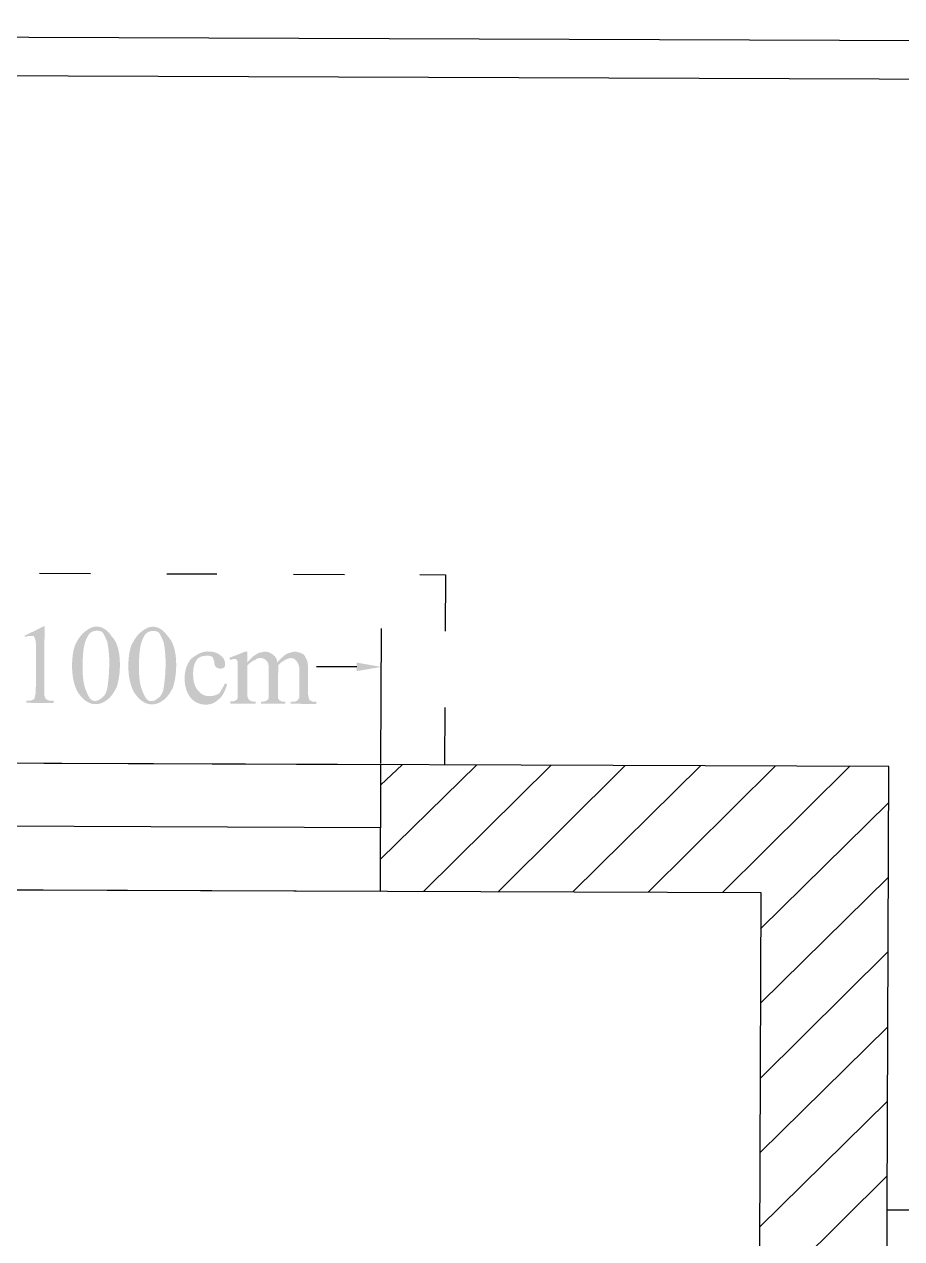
# Model space of a CAD drawing. Header units: millimetres. Extents: x -125 to 146, y -26 to 163.
# Drawn here: x 19.56 to 54.56, y 114.16 to 162.62 of the extents above; entities that cross this region are included whole.
import ezdxf
from ezdxf.xclip import XClip

# ---------------------------------------------------------------- set-up
doc = ezdxf.new("R2010")
doc.units = ezdxf.units.MM
doc.header["$MEASUREMENT"] = 0
doc.header["$XCLIPFRAME"] = 0
doc.layers.get('0').update_dxf_attribs({"color": 255, "linetype": 'CONTINUOUS'})

# ---------------------------------------------------------------- blocks, each defined once
blk = doc.blocks.new('MF3276_2')
at = {"color": 7, "linetype": 'Continuous', "lineweight": 25, "true_color": 0x000007}
blk.add_lwpolyline([(11.099, 269.319), (11.099, -7.784), (199.197, -7.784), (199.197, 269.319)], close=True, dxfattribs=at)

msp = doc.modelspace()

# ---------------------------------------------------------------- hatches: boundary and pattern name
at = {"true_color": 0x000007}
for points in [[(19.564, 138.218), (20.328, 138.599), (20.37, 138.599), (20.361, 136.054), (20.361, 136.033), (20.361, 136.013), (20.361, 135.994), (20.361, 135.976), (20.361, 135.958), (20.361, 135.942), (20.361, 135.926), (20.362, 135.911), (20.362, 135.897), (20.363, 135.883), (20.364, 135.87), (20.365, 135.858), (20.367, 135.846), (20.368, 135.835), (20.37, 135.825), (20.372, 135.815), (20.375, 135.806), (20.378, 135.798), (20.381, 135.79), (20.384, 135.782), (20.388, 135.775), (20.392, 135.769), (20.397, 135.763), (20.402, 135.757), (20.402, 135.752), (20.403, 135.747), (20.404, 135.741), (20.405, 135.736), (20.407, 135.731), (20.409, 135.726), (20.412, 135.721), (20.414, 135.716), (20.417, 135.712), (20.421, 135.707), (20.424, 135.703), (20.428, 135.699), (20.432, 135.695), (20.437, 135.691), (20.441, 135.688), (20.446, 135.685), (20.45, 135.682), (20.455, 135.679), (20.46, 135.677), (20.465, 135.676), (20.471, 135.674), (20.476, 135.673), (20.481, 135.672), (20.486, 135.672), (20.492, 135.667), (20.498, 135.662), (20.504, 135.658), (20.511, 135.654), (20.518, 135.651), (20.526, 135.647), (20.534, 135.645), (20.543, 135.642), (20.552, 135.64), (20.561, 135.638), (20.571, 135.636), (20.581, 135.635), (20.592, 135.633), (20.603, 135.632), (20.615, 135.632), (20.627, 135.631), (20.64, 135.63), (20.653, 135.63), (20.666, 135.629), (20.68, 135.629), (20.694, 135.629), (20.709, 135.629), (20.724, 135.629), (20.74, 135.629), (20.74, 135.544), (19.639, 135.548), (19.639, 135.633), (19.655, 135.633), (19.67, 135.633), (19.685, 135.633), (19.699, 135.633), (19.713, 135.633), (19.727, 135.633), (19.74, 135.634), (19.752, 135.634), (19.764, 135.635), (19.776, 135.635), (19.787, 135.636), (19.798, 135.638), (19.809, 135.639), (19.819, 135.641), (19.828, 135.643), (19.837, 135.645), (19.846, 135.647), (19.854, 135.65), (19.862, 135.653), (19.869, 135.657), (19.876, 135.66), (19.882, 135.665), (19.888, 135.669), (19.894, 135.674), (19.899, 135.674), (19.904, 135.675), (19.909, 135.676), (19.915, 135.678), (19.92, 135.679), (19.925, 135.681), (19.93, 135.684), (19.934, 135.687), (19.939, 135.69), (19.944, 135.693), (19.948, 135.697), (19.952, 135.701), (19.956, 135.705), (19.959, 135.709), (19.963, 135.713), (19.966, 135.718), (19.969, 135.723), (19.971, 135.728), (19.973, 135.733), (19.975, 135.738), (19.977, 135.743), (19.978, 135.748), (19.978, 135.753), (19.979, 135.759), (19.979, 135.764), (19.979, 135.77), (19.98, 135.777), (19.982, 135.784), (19.983, 135.791), (19.985, 135.799), (19.987, 135.808), (19.99, 135.817), (19.992, 135.826), (19.995, 135.837), (19.997, 135.848), (20, 135.859), (20.003, 135.871), (20.005, 135.884), (20.008, 135.898), (20.011, 135.912), (20.013, 135.927), (20.015, 135.943), (20.017, 135.96), (20.019, 135.977), (20.02, 135.995), (20.021, 136.014), (20.022, 136.034), (20.022, 136.055), (20.028, 137.666), (20.028, 137.692), (20.028, 137.718), (20.028, 137.743), (20.028, 137.768), (20.028, 137.792), (20.028, 137.816), (20.028, 137.838), (20.027, 137.861), (20.027, 137.882), (20.026, 137.903), (20.025, 137.922), (20.024, 137.941), (20.022, 137.959), (20.021, 137.977), (20.019, 137.993), (20.017, 138.008), (20.014, 138.022), (20.012, 138.035), (20.008, 138.047), (20.005, 138.058), (20.001, 138.068), (19.997, 138.076), (19.992, 138.084), (19.987, 138.09), (19.987, 138.095), (19.986, 138.1), (19.985, 138.105), (19.984, 138.111), (19.983, 138.116), (19.981, 138.121), (19.979, 138.127), (19.976, 138.132), (19.974, 138.137), (19.971, 138.143), (19.969, 138.148), (19.966, 138.153), (19.964, 138.158), (19.961, 138.164), (19.959, 138.169), (19.956, 138.174), (19.954, 138.18), (19.952, 138.185), (19.95, 138.19), (19.948, 138.196), (19.947, 138.201), (19.946, 138.206), (19.946, 138.211), (19.945, 138.217), (19.94, 138.217), (19.935, 138.217), (19.93, 138.217), (19.924, 138.217), (19.919, 138.217), (19.914, 138.217), (19.909, 138.217), (19.905, 138.217), (19.9, 138.217), (19.896, 138.217), (19.891, 138.217), (19.887, 138.217), (19.883, 138.217), (19.88, 138.217), (19.876, 138.217), (19.873, 138.217), (19.87, 138.217), (19.868, 138.217), (19.866, 138.217), (19.864, 138.217), (19.863, 138.217), (19.862, 138.217), (19.861, 138.217), (19.861, 138.217), (19.85, 138.217), (19.84, 138.217), (19.829, 138.217), (19.818, 138.217), (19.808, 138.217), (19.797, 138.217), (19.787, 138.216), (19.776, 138.216), (19.765, 138.215), (19.755, 138.214), (19.744, 138.213), (19.734, 138.212), (19.723, 138.211), (19.713, 138.209), (19.702, 138.207), (19.691, 138.205), (19.681, 138.203), (19.67, 138.2), (19.66, 138.197), (19.649, 138.193), (19.638, 138.19), (19.628, 138.185), (19.617, 138.181), (19.607, 138.176)], [(27.653, 136.281), (27.643, 136.249), (27.632, 136.217), (27.621, 136.187), (27.61, 136.156), (27.599, 136.127), (27.588, 136.097), (27.577, 136.069), (27.565, 136.041), (27.553, 136.013), (27.54, 135.987), (27.528, 135.96), (27.515, 135.935), (27.501, 135.91), (27.487, 135.886), (27.473, 135.862), (27.457, 135.84), (27.442, 135.818), (27.425, 135.797), (27.409, 135.776), (27.391, 135.757), (27.373, 135.738), (27.353, 135.72), (27.333, 135.703), (27.313, 135.687), (27.291, 135.666), (27.27, 135.647), (27.249, 135.629), (27.227, 135.612), (27.206, 135.597), (27.185, 135.583), (27.163, 135.569), (27.142, 135.557), (27.121, 135.546), (27.099, 135.536), (27.078, 135.526), (27.057, 135.518), (27.035, 135.511), (27.014, 135.504), (26.993, 135.498), (26.971, 135.493), (26.95, 135.489), (26.929, 135.486), (26.907, 135.483), (26.886, 135.48), (26.865, 135.479), (26.844, 135.478), (26.822, 135.477), (26.801, 135.477), (26.77, 135.477), (26.739, 135.479), (26.71, 135.481), (26.681, 135.484), (26.653, 135.488), (26.625, 135.493), (26.599, 135.499), (26.572, 135.506), (26.547, 135.513), (26.522, 135.522), (26.497, 135.531), (26.473, 135.541), (26.45, 135.553), (26.427, 135.565), (26.404, 135.577), (26.381, 135.591), (26.359, 135.606), (26.337, 135.621), (26.316, 135.638), (26.294, 135.655), (26.273, 135.673), (26.252, 135.692), (26.231, 135.712), (26.209, 135.733), (26.189, 135.76), (26.169, 135.787), (26.15, 135.815), (26.132, 135.843), (26.115, 135.872), (26.099, 135.901), (26.084, 135.931), (26.069, 135.962), (26.056, 135.993), (26.043, 136.024), (26.031, 136.057), (26.02, 136.09), (26.01, 136.123), (26.001, 136.157), (25.993, 136.192), (25.986, 136.228), (25.979, 136.264), (25.973, 136.302), (25.969, 136.34), (25.965, 136.378), (25.962, 136.418), (25.96, 136.458), (25.959, 136.499), (25.958, 136.541), (25.959, 136.578), (25.961, 136.614), (25.963, 136.65), (25.966, 136.685), (25.97, 136.721), (25.975, 136.755), (25.981, 136.789), (25.988, 136.823), (25.995, 136.856), (26.004, 136.889), (26.013, 136.921), (26.023, 136.953), (26.035, 136.985), (26.047, 137.016), (26.06, 137.047), (26.073, 137.077), (26.088, 137.106), (26.104, 137.136), (26.12, 137.164), (26.137, 137.193), (26.155, 137.221), (26.175, 137.248), (26.194, 137.275), (26.215, 137.302), (26.242, 137.323), (26.268, 137.343), (26.295, 137.363), (26.322, 137.382), (26.348, 137.401), (26.375, 137.419), (26.402, 137.436), (26.429, 137.453), (26.456, 137.469), (26.484, 137.484), (26.511, 137.499), (26.539, 137.512), (26.567, 137.525), (26.595, 137.537), (26.623, 137.548), (26.652, 137.557), (26.681, 137.566), (26.71, 137.574), (26.74, 137.581), (26.77, 137.586), (26.8, 137.59), (26.831, 137.593), (26.862, 137.595), (26.894, 137.596), (26.92, 137.595), (26.946, 137.595), (26.972, 137.593), (26.997, 137.592), (27.022, 137.589), (27.046, 137.587), (27.07, 137.583), (27.093, 137.579), (27.116, 137.575), (27.138, 137.57), (27.16, 137.564), (27.182, 137.558), (27.203, 137.551), (27.223, 137.543), (27.243, 137.535), (27.263, 137.525), (27.282, 137.516), (27.301, 137.505), (27.319, 137.494), (27.337, 137.481), (27.354, 137.468), (27.371, 137.455), (27.388, 137.44), (27.404, 137.425), (27.419, 137.414), (27.434, 137.402), (27.447, 137.391), (27.46, 137.379), (27.472, 137.366), (27.484, 137.353), (27.494, 137.34), (27.504, 137.327), (27.513, 137.313), (27.521, 137.299), (27.529, 137.285), (27.535, 137.271), (27.542, 137.256), (27.547, 137.241), (27.552, 137.226), (27.557, 137.211), (27.56, 137.195), (27.564, 137.18), (27.566, 137.164), (27.568, 137.149), (27.57, 137.133), (27.571, 137.117), (27.572, 137.101), (27.572, 137.085), (27.572, 137.08), (27.572, 137.075), (27.572, 137.069), (27.572, 137.064), (27.571, 137.059), (27.571, 137.053), (27.571, 137.048), (27.57, 137.043), (27.569, 137.038), (27.569, 137.032), (27.568, 137.027), (27.566, 137.022), (27.565, 137.016), (27.563, 137.011), (27.561, 137.006), (27.559, 137.001), (27.556, 136.995), (27.554, 136.99), (27.55, 136.985), (27.547, 136.979), (27.543, 136.974), (27.539, 136.969), (27.534, 136.964), (27.529, 136.958), (27.524, 136.953), (27.518, 136.949), (27.513, 136.944), (27.508, 136.941), (27.502, 136.937), (27.497, 136.934), (27.491, 136.931), (27.485, 136.929), (27.479, 136.927), (27.473, 136.925), (27.467, 136.923), (27.46, 136.922), (27.453, 136.92), (27.446, 136.919), (27.439, 136.919), (27.432, 136.918), (27.424, 136.917), (27.416, 136.917), (27.407, 136.917), (27.399, 136.917), (27.389, 136.917), (27.38, 136.917), (27.37, 136.917), (27.36, 136.917), (27.349, 136.917), (27.339, 136.918), (27.33, 136.919), (27.321, 136.92), (27.312, 136.922), (27.303, 136.924), (27.295, 136.927), (27.287, 136.929), (27.28, 136.933), (27.273, 136.936), (27.266, 136.94), (27.259, 136.944), (27.253, 136.948), (27.246, 136.952), (27.24, 136.956), (27.234, 136.961), (27.228, 136.966), (27.223, 136.971), (27.217, 136.976), (27.212, 136.981), (27.206, 136.986), (27.201, 136.991), (27.196, 136.997), (27.19, 137.002), (27.185, 137.007), (27.181, 137.013), (27.177, 137.018), (27.173, 137.023), (27.169, 137.029), (27.166, 137.034), (27.163, 137.04), (27.161, 137.046), (27.159, 137.052), (27.157, 137.058), (27.155, 137.064), (27.154, 137.071), (27.153, 137.078), (27.152, 137.085), (27.151, 137.092), (27.15, 137.099), (27.15, 137.107), (27.149, 137.115), (27.149, 137.124), (27.149, 137.132), (27.149, 137.142), (27.149, 137.151), (27.149, 137.161), (27.149, 137.171), (27.144, 137.182), (27.139, 137.193), (27.135, 137.203), (27.131, 137.214), (27.127, 137.224), (27.124, 137.234), (27.121, 137.245), (27.118, 137.255), (27.115, 137.265), (27.112, 137.274), (27.109, 137.284), (27.107, 137.293), (27.104, 137.302), (27.101, 137.311), (27.098, 137.32), (27.095, 137.328), (27.092, 137.337), (27.089, 137.344), (27.085, 137.352), (27.081, 137.359), (27.077, 137.366), (27.073, 137.372), (27.068, 137.378), (27.062, 137.383), (27.052, 137.389), (27.042, 137.393), (27.032, 137.398), (27.023, 137.401), (27.014, 137.405), (27.005, 137.408), (26.997, 137.411), (26.989, 137.414), (26.981, 137.416), (26.972, 137.418), (26.965, 137.419), (26.957, 137.421), (26.949, 137.422), (26.941, 137.423), (26.933, 137.424), (26.924, 137.425), (26.916, 137.425), (26.908, 137.426), (26.899, 137.426), (26.89, 137.426), (26.881, 137.426), (26.871, 137.426), (26.861, 137.427), (26.851, 137.427), (26.83, 137.426), (26.809, 137.426), (26.789, 137.425), (26.77, 137.423), (26.75, 137.421), (26.732, 137.419), (26.713, 137.416), (26.695, 137.413), (26.678, 137.409), (26.661, 137.405), (26.645, 137.401), (26.628, 137.396), (26.613, 137.39), (26.597, 137.384), (26.583, 137.378), (26.568, 137.371), (26.554, 137.364), (26.541, 137.356), (26.528, 137.348), (26.515, 137.34), (26.503, 137.331), (26.491, 137.321), (26.48, 137.311), (26.469, 137.301), (26.454, 137.28), (26.439, 137.259), (26.425, 137.237), (26.412, 137.216), (26.4, 137.195), (26.389, 137.173), (26.378, 137.151), (26.368, 137.129), (26.359, 137.106), (26.351, 137.084), (26.343, 137.06), (26.336, 137.037), (26.33, 137.013), (26.324, 136.988), (26.319, 136.963), (26.314, 136.938), (26.31, 136.912), (26.307, 136.885), (26.304, 136.857), (26.302, 136.829), (26.3, 136.8), (26.299, 136.771), (26.298, 136.74), (26.298, 136.709), (26.298, 136.677), (26.298, 136.646), (26.299, 136.616), (26.301, 136.585), (26.303, 136.556), (26.306, 136.526), (26.309, 136.497), (26.313, 136.469), (26.317, 136.441), (26.322, 136.413), (26.327, 136.386), (26.334, 136.359), (26.34, 136.333), (26.348, 136.307), (26.356, 136.281), (26.365, 136.256), (26.375, 136.232), (26.385, 136.207), (26.396, 136.184), (26.408, 136.16), (26.421, 136.137), (26.435, 136.115), (26.449, 136.092), (26.465, 136.071), (26.481, 136.05), (26.497, 136.03), (26.514, 136.011), (26.531, 135.993), (26.549, 135.976), (26.567, 135.959), (26.585, 135.944), (26.604, 135.929), (26.623, 135.915), (26.642, 135.902), (26.661, 135.89), (26.681, 135.879), (26.701, 135.869), (26.721, 135.86), (26.741, 135.851), (26.762, 135.844), (26.782, 135.837), (26.803, 135.831), (26.824, 135.826), (26.845, 135.822), (26.866, 135.819), (26.887, 135.817), (26.908, 135.815), (26.929, 135.815), (26.951, 135.815), (26.972, 135.816), (26.992, 135.817), (27.012, 135.818), (27.032, 135.82), (27.051, 135.822), (27.07, 135.825), (27.088, 135.828), (27.106, 135.832), (27.124, 135.836), (27.142, 135.841), (27.159, 135.846), (27.177, 135.851), (27.194, 135.857), (27.21, 135.864), (27.227, 135.87), (27.243, 135.878), (27.26, 135.885), (27.276, 135.893), (27.292, 135.902), (27.308, 135.911), (27.324, 135.92), (27.34, 135.93), (27.356, 135.94), (27.361, 135.951), (27.367, 135.962), (27.374, 135.974), (27.381, 135.986), (27.388, 135.999), (27.395, 136.012), (27.403, 136.025), (27.411, 136.039), (27.42, 136.053), (27.428, 136.068), (27.437, 136.083), (27.446, 136.099), (27.456, 136.115), (27.466, 136.132), (27.475, 136.149), (27.485, 136.166), (27.495, 136.184), (27.506, 136.203), (27.516, 136.222), (27.527, 136.241), (27.537, 136.261), (27.548, 136.281), (27.558, 136.302), (27.569, 136.323)], [(28.461, 137.169), (28.477, 137.185), (28.493, 137.2), (28.508, 137.215), (28.522, 137.229), (28.537, 137.243), (28.55, 137.256), (28.564, 137.269), (28.576, 137.282), (28.589, 137.294), (28.6, 137.305), (28.612, 137.317), (28.623, 137.327), (28.633, 137.338), (28.643, 137.348), (28.653, 137.357), (28.662, 137.366), (28.671, 137.375), (28.679, 137.383), (28.687, 137.39), (28.694, 137.398), (28.701, 137.405), (28.707, 137.411), (28.713, 137.417), (28.719, 137.422), (28.729, 137.428), (28.739, 137.433), (28.749, 137.438), (28.758, 137.443), (28.767, 137.449), (28.776, 137.454), (28.784, 137.459), (28.793, 137.464), (28.801, 137.47), (28.809, 137.475), (28.817, 137.48), (28.825, 137.485), (28.833, 137.491), (28.841, 137.496), (28.849, 137.501), (28.857, 137.506), (28.865, 137.512), (28.874, 137.517), (28.883, 137.522), (28.892, 137.528), (28.901, 137.533), (28.91, 137.538), (28.92, 137.543), (28.931, 137.549), (28.941, 137.549), (28.952, 137.549), (28.963, 137.55), (28.973, 137.552), (28.983, 137.553), (28.994, 137.555), (29.004, 137.557), (29.014, 137.559), (29.024, 137.562), (29.034, 137.564), (29.043, 137.567), (29.053, 137.569), (29.062, 137.572), (29.071, 137.574), (29.079, 137.577), (29.088, 137.579), (29.096, 137.582), (29.104, 137.584), (29.111, 137.585), (29.118, 137.587), (29.125, 137.588), (29.131, 137.589), (29.137, 137.59), (29.143, 137.59), (29.159, 137.59), (29.174, 137.589), (29.19, 137.588), (29.206, 137.586), (29.222, 137.584), (29.237, 137.582), (29.253, 137.579), (29.268, 137.575), (29.283, 137.572), (29.298, 137.567), (29.313, 137.563), (29.328, 137.558), (29.342, 137.552), (29.356, 137.546), (29.37, 137.54), (29.384, 137.533), (29.397, 137.525), (29.41, 137.518), (29.423, 137.509), (29.435, 137.501), (29.447, 137.492), (29.459, 137.482), (29.47, 137.472), (29.481, 137.462), (29.491, 137.456), (29.502, 137.449), (29.512, 137.442), (29.523, 137.434), (29.533, 137.425), (29.543, 137.415), (29.553, 137.405), (29.562, 137.394), (29.571, 137.383), (29.58, 137.371), (29.589, 137.358), (29.597, 137.345), (29.605, 137.332), (29.612, 137.318), (29.618, 137.303), (29.624, 137.289), (29.63, 137.274), (29.635, 137.259), (29.639, 137.244), (29.643, 137.228), (29.645, 137.212), (29.648, 137.197), (29.649, 137.181), (29.649, 137.165), (29.67, 137.186), (29.691, 137.206), (29.711, 137.226), (29.731, 137.246), (29.75, 137.264), (29.769, 137.283), (29.787, 137.301), (29.805, 137.318), (29.822, 137.335), (29.839, 137.351), (29.856, 137.366), (29.872, 137.381), (29.888, 137.395), (29.903, 137.409), (29.918, 137.421), (29.932, 137.433), (29.946, 137.445), (29.96, 137.455), (29.973, 137.465), (29.985, 137.474), (29.998, 137.482), (30.009, 137.49), (30.021, 137.496), (30.031, 137.502), (30.047, 137.507), (30.062, 137.513), (30.077, 137.518), (30.092, 137.523), (30.106, 137.528), (30.12, 137.533), (30.134, 137.538), (30.148, 137.542), (30.161, 137.547), (30.174, 137.551), (30.188, 137.556), (30.201, 137.56), (30.214, 137.564), (30.227, 137.567), (30.241, 137.57), (30.254, 137.573), (30.268, 137.576), (30.282, 137.579), (30.296, 137.581), (30.31, 137.582), (30.325, 137.584), (30.339, 137.585), (30.355, 137.585), (30.37, 137.586), (30.381, 137.585), (30.392, 137.585), (30.404, 137.584), (30.416, 137.582), (30.428, 137.58), (30.44, 137.578), (30.453, 137.575), (30.466, 137.573), (30.479, 137.57), (30.492, 137.566), (30.505, 137.562), (30.518, 137.559), (30.532, 137.554), (30.545, 137.55), (30.558, 137.546), (30.571, 137.541), (30.584, 137.536), (30.596, 137.531), (30.609, 137.526), (30.621, 137.521), (30.633, 137.516), (30.644, 137.51), (30.656, 137.505), (30.666, 137.5), (30.677, 137.494), (30.687, 137.487), (30.696, 137.48), (30.705, 137.472), (30.714, 137.463), (30.723, 137.454), (30.731, 137.444), (30.739, 137.434), (30.747, 137.423), (30.754, 137.412), (30.761, 137.4), (30.768, 137.388), (30.774, 137.376), (30.781, 137.364), (30.787, 137.352), (30.793, 137.339), (30.799, 137.327), (30.805, 137.315), (30.81, 137.303), (30.816, 137.29), (30.821, 137.279), (30.827, 137.267), (30.832, 137.256), (30.837, 137.245), (30.842, 137.234), (30.847, 137.222), (30.851, 137.209), (30.855, 137.196), (30.858, 137.182), (30.862, 137.167), (30.864, 137.151), (30.867, 137.135), (30.869, 137.118), (30.871, 137.1), (30.872, 137.082), (30.874, 137.064), (30.875, 137.045), (30.876, 137.026), (30.877, 137.006), (30.877, 136.986), (30.878, 136.966), (30.878, 136.945), (30.878, 136.924), (30.878, 136.903), (30.878, 136.882), (30.878, 136.861), (30.878, 136.84), (30.878, 136.819), (30.875, 135.972), (30.875, 135.957), (30.876, 135.941), (30.877, 135.927), (30.878, 135.912), (30.879, 135.898), (30.881, 135.885), (30.883, 135.872), (30.886, 135.859), (30.888, 135.847), (30.89, 135.836), (30.893, 135.824), (30.896, 135.814), (30.898, 135.803), (30.901, 135.793), (30.903, 135.784), (30.906, 135.775), (30.908, 135.766), (30.91, 135.758), (30.912, 135.75), (30.913, 135.743), (30.915, 135.736), (30.916, 135.73), (30.916, 135.724), (30.916, 135.718), (30.917, 135.713), (30.917, 135.708), (30.918, 135.702), (30.92, 135.697), (30.921, 135.692), (30.924, 135.687), (30.926, 135.682), (30.929, 135.677), (30.932, 135.673), (30.935, 135.668), (30.939, 135.664), (30.943, 135.66), (30.947, 135.656), (30.951, 135.652), (30.955, 135.649), (30.96, 135.646), (30.965, 135.643), (30.97, 135.641), (30.975, 135.638), (30.98, 135.637), (30.985, 135.635), (30.99, 135.634), (30.995, 135.633), (31.001, 135.633), (31.006, 135.628), (31.011, 135.623), (31.017, 135.619), (31.022, 135.615), (31.028, 135.612), (31.034, 135.609), (31.04, 135.606), (31.046, 135.603), (31.053, 135.601), (31.06, 135.599), (31.067, 135.597), (31.075, 135.596), (31.083, 135.595), (31.092, 135.594), (31.101, 135.593), (31.11, 135.592), (31.121, 135.591), (31.132, 135.591), (31.143, 135.591), (31.155, 135.591), (31.168, 135.59), (31.182, 135.59), (31.197, 135.59), (31.212, 135.59), (31.212, 135.505), (30.193, 135.509), (30.194, 135.594), (30.236, 135.594), (30.247, 135.594), (30.257, 135.594), (30.268, 135.594), (30.278, 135.594), (30.289, 135.594), (30.299, 135.594), (30.309, 135.594), (30.319, 135.595), (30.329, 135.596), (30.339, 135.596), (30.348, 135.597), (30.358, 135.599), (30.367, 135.6), (30.376, 135.602), (30.384, 135.603), (30.393, 135.606), (30.401, 135.608), (30.409, 135.611), (30.416, 135.614), (30.423, 135.618), (30.43, 135.621), (30.436, 135.626), (30.442, 135.63), (30.448, 135.635), (30.453, 135.64), (30.458, 135.645), (30.462, 135.649), (30.466, 135.653), (30.47, 135.657), (30.473, 135.661), (30.476, 135.665), (30.479, 135.668), (30.482, 135.672), (30.485, 135.675), (30.488, 135.679), (30.49, 135.683), (30.493, 135.687), (30.496, 135.691), (30.498, 135.696), (30.501, 135.701), (30.504, 135.706), (30.508, 135.712), (30.511, 135.719), (30.515, 135.726), (30.519, 135.734), (30.523, 135.743), (30.528, 135.752), (30.533, 135.762), (30.533, 135.762), (30.533, 135.764), (30.533, 135.766), (30.533, 135.769), (30.533, 135.773), (30.533, 135.777), (30.533, 135.782), (30.533, 135.789), (30.533, 135.795), (30.533, 135.803), (30.533, 135.811), (30.533, 135.82), (30.533, 135.83), (30.533, 135.84), (30.533, 135.851), (30.533, 135.862), (30.533, 135.874), (30.533, 135.887), (30.533, 135.9), (30.533, 135.914), (30.534, 135.928), (30.534, 135.943), (30.534, 135.958), (30.534, 135.974), (30.537, 136.82), (30.537, 136.841), (30.536, 136.862), (30.535, 136.882), (30.534, 136.901), (30.532, 136.921), (30.53, 136.939), (30.528, 136.957), (30.525, 136.975), (30.522, 136.992), (30.519, 137.008), (30.515, 137.024), (30.511, 137.039), (30.507, 137.053), (30.503, 137.067), (30.499, 137.08), (30.494, 137.092), (30.489, 137.104), (30.484, 137.114), (30.479, 137.124), (30.474, 137.134), (30.469, 137.142), (30.464, 137.149), (30.459, 137.156), (30.453, 137.162), (30.448, 137.172), (30.442, 137.183), (30.436, 137.194), (30.429, 137.204), (30.422, 137.214), (30.414, 137.224), (30.406, 137.234), (30.397, 137.244), (30.388, 137.253), (30.379, 137.262), (30.369, 137.27), (30.359, 137.279), (30.348, 137.286), (30.337, 137.294), (30.325, 137.3), (30.313, 137.307), (30.3, 137.312), (30.287, 137.317), (30.274, 137.322), (30.26, 137.325), (30.246, 137.328), (30.231, 137.33), (30.216, 137.332), (30.2, 137.332), (30.189, 137.332), (30.179, 137.331), (30.168, 137.33), (30.158, 137.329), (30.147, 137.327), (30.137, 137.325), (30.126, 137.323), (30.115, 137.32), (30.105, 137.317), (30.094, 137.314), (30.084, 137.31), (30.073, 137.306), (30.062, 137.302), (30.052, 137.298), (30.041, 137.293), (30.031, 137.289), (30.02, 137.284), (30.009, 137.279), (29.999, 137.274), (29.988, 137.269), (29.978, 137.264), (29.967, 137.259), (29.956, 137.254), (29.946, 137.248), (29.94, 137.243), (29.933, 137.238), (29.926, 137.232), (29.918, 137.227), (29.909, 137.221), (29.9, 137.216), (29.89, 137.209), (29.88, 137.203), (29.869, 137.197), (29.858, 137.19), (29.846, 137.182), (29.834, 137.175), (29.822, 137.167), (29.81, 137.158), (29.798, 137.149), (29.785, 137.139), (29.773, 137.129), (29.761, 137.118), (29.749, 137.107), (29.736, 137.094), (29.725, 137.081), (29.713, 137.068), (29.702, 137.053), (29.691, 137.038), (29.69, 136.908), (29.687, 135.977), (29.687, 135.956), (29.687, 135.936), (29.687, 135.917), (29.687, 135.899), (29.687, 135.882), (29.687, 135.866), (29.687, 135.85), (29.687, 135.836), (29.686, 135.822), (29.686, 135.809), (29.686, 135.797), (29.686, 135.786), (29.686, 135.776), (29.686, 135.767), (29.686, 135.758), (29.686, 135.751), (29.686, 135.744), (29.686, 135.739), (29.686, 135.734), (29.686, 135.73), (29.686, 135.727), (29.686, 135.725), (29.686, 135.723), (29.686, 135.723), (29.691, 135.717), (29.696, 135.712), (29.7, 135.707), (29.704, 135.702), (29.708, 135.697), (29.711, 135.692), (29.714, 135.687), (29.717, 135.682), (29.72, 135.677), (29.723, 135.673), (29.726, 135.668), (29.728, 135.664), (29.731, 135.661), (29.734, 135.657), (29.736, 135.654), (29.739, 135.65), (29.742, 135.648), (29.745, 135.645), (29.749, 135.643), (29.752, 135.641), (29.756, 135.64), (29.761, 135.639), (29.765, 135.638), (29.77, 135.638), (29.776, 135.633), (29.782, 135.628), (29.788, 135.624), (29.795, 135.62), (29.802, 135.616), (29.809, 135.613), (29.817, 135.61), (29.825, 135.608), (29.834, 135.606), (29.842, 135.604), (29.851, 135.602), (29.86, 135.6), (29.87, 135.599), (29.879, 135.598), (29.889, 135.597), (29.899, 135.597), (29.909, 135.596), (29.919, 135.596), (29.929, 135.595), (29.94, 135.595), (29.95, 135.595), (29.961, 135.595), (29.971, 135.595), (29.982, 135.595), (29.982, 135.51), (29.008, 135.514), (29.008, 135.598), (29.019, 135.598), (29.029, 135.598), (29.04, 135.598), (29.05, 135.598), (29.061, 135.598), (29.071, 135.599), (29.081, 135.599), (29.091, 135.6), (29.101, 135.6), (29.111, 135.601), (29.121, 135.602), (29.13, 135.603), (29.139, 135.604), (29.148, 135.606), (29.157, 135.608), (29.165, 135.61), (29.173, 135.613), (29.181, 135.615), (29.188, 135.619), (29.196, 135.622), (29.202, 135.626), (29.209, 135.63), (29.215, 135.635), (29.22, 135.64), (29.225, 135.64), (29.231, 135.641), (29.236, 135.642), (29.241, 135.643), (29.246, 135.645), (29.251, 135.648), (29.256, 135.65), (29.261, 135.654), (29.266, 135.657), (29.27, 135.662), (29.274, 135.666), (29.278, 135.671), (29.282, 135.677), (29.286, 135.683), (29.289, 135.689), (29.292, 135.696), (29.295, 135.703), (29.298, 135.711), (29.3, 135.719), (29.302, 135.728), (29.303, 135.737), (29.304, 135.746), (29.305, 135.756), (29.305, 135.766), (29.305, 135.767), (29.305, 135.768), (29.305, 135.77), (29.305, 135.773), (29.305, 135.777), (29.305, 135.782), (29.305, 135.787), (29.305, 135.793), (29.305, 135.8), (29.305, 135.808), (29.305, 135.816), (29.305, 135.825), (29.306, 135.834), (29.306, 135.845), (29.306, 135.855), (29.306, 135.867), (29.306, 135.879), (29.306, 135.891), (29.306, 135.905), (29.306, 135.918), (29.306, 135.933), (29.306, 135.947), (29.306, 135.962), (29.306, 135.978), (29.309, 136.825), (29.309, 136.846), (29.309, 136.866), (29.309, 136.886), (29.309, 136.906), (29.309, 136.925), (29.309, 136.944), (29.309, 136.962), (29.308, 136.979), (29.308, 136.996), (29.307, 137.012), (29.306, 137.028), (29.305, 137.043), (29.303, 137.057), (29.302, 137.071), (29.3, 137.084), (29.298, 137.096), (29.295, 137.108), (29.292, 137.119), (29.289, 137.129), (29.286, 137.138), (29.282, 137.146), (29.278, 137.154), (29.273, 137.161), (29.268, 137.166), (29.258, 137.182), (29.247, 137.196), (29.236, 137.21), (29.226, 137.223), (29.215, 137.235), (29.204, 137.247), (29.193, 137.257), (29.182, 137.267), (29.171, 137.276), (29.16, 137.284), (29.148, 137.292), (29.136, 137.299), (29.124, 137.305), (29.112, 137.311), (29.1, 137.316), (29.087, 137.321), (29.074, 137.324), (29.06, 137.328), (29.047, 137.331), (29.033, 137.333), (29.018, 137.334), (29.003, 137.336), (28.988, 137.336), (28.972, 137.337), (28.962, 137.337), (28.951, 137.336), (28.941, 137.335), (28.93, 137.334), (28.92, 137.332), (28.91, 137.33), (28.899, 137.327), (28.889, 137.324), (28.879, 137.321), (28.87, 137.318), (28.86, 137.315), (28.851, 137.311), (28.841, 137.307), (28.833, 137.302), (28.824, 137.298), (28.815, 137.293), (28.807, 137.289), (28.8, 137.284), (28.792, 137.279), (28.785, 137.274), (28.778, 137.269), (28.772, 137.263), (28.766, 137.258), (28.76, 137.253), (28.745, 137.247), (28.729, 137.241), (28.715, 137.235), (28.7, 137.229), (28.686, 137.222), (28.672, 137.214), (28.658, 137.206), (28.645, 137.198), (28.632, 137.19), (28.619, 137.181), (28.607, 137.173), (28.595, 137.163), (28.583, 137.154), (28.571, 137.145), (28.559, 137.135), (28.548, 137.125), (28.537, 137.115), (28.525, 137.105), (28.514, 137.095), (28.504, 137.084), (28.493, 137.074), (28.482, 137.063), (28.471, 137.053), (28.461, 137.042), (28.457, 135.981), (28.457, 135.966), (28.457, 135.95), (28.457, 135.936), (28.457, 135.921), (28.457, 135.907), (28.457, 135.894), (28.457, 135.881), (28.458, 135.868), (28.459, 135.856), (28.459, 135.845), (28.46, 135.833), (28.461, 135.823), (28.463, 135.812), (28.464, 135.802), (28.466, 135.793), (28.469, 135.784), (28.471, 135.775), (28.474, 135.767), (28.477, 135.759), (28.48, 135.752), (28.484, 135.745), (28.488, 135.739), (28.493, 135.733), (28.498, 135.727), (28.498, 135.722), (28.499, 135.717), (28.5, 135.711), (28.501, 135.706), (28.503, 135.701), (28.505, 135.696), (28.508, 135.691), (28.511, 135.686), (28.514, 135.682), (28.517, 135.677), (28.521, 135.673), (28.525, 135.669), (28.529, 135.665), (28.533, 135.661), (28.538, 135.658), (28.543, 135.655), (28.547, 135.652), (28.553, 135.65), (28.558, 135.647), (28.563, 135.646), (28.568, 135.644), (28.574, 135.643), (28.58, 135.642), (28.585, 135.642), (28.586, 135.637), (28.587, 135.632), (28.589, 135.628), (28.592, 135.624), (28.596, 135.621), (28.6, 135.618), (28.606, 135.615), (28.612, 135.612), (28.619, 135.61), (28.626, 135.608), (28.634, 135.606), (28.643, 135.605), (28.653, 135.604), (28.663, 135.603), (28.674, 135.602), (28.685, 135.601), (28.697, 135.6), (28.71, 135.6), (28.723, 135.6), (28.737, 135.599), (28.751, 135.599), (28.766, 135.599), (28.781, 135.599), (28.797, 135.599), (28.796, 135.514), (27.778, 135.518), (27.778, 135.603), (27.789, 135.603), (27.799, 135.603), (27.81, 135.603), (27.82, 135.603), (27.831, 135.603), (27.841, 135.603), (27.851, 135.604), (27.861, 135.604), (27.871, 135.605), (27.881, 135.605), (27.89, 135.606), (27.9, 135.608), (27.909, 135.609), (27.918, 135.611), (27.926, 135.613), (27.935, 135.615), (27.943, 135.617), (27.951, 135.62), (27.958, 135.623), (27.965, 135.627), (27.972, 135.63), (27.978, 135.635), (27.984, 135.639), (27.99, 135.644), (27.995, 135.645), (28, 135.645), (28.004, 135.646), (28.008, 135.648), (28.012, 135.649), (28.015, 135.652), (28.018, 135.654), (28.021, 135.657), (28.024, 135.66), (28.027, 135.663), (28.03, 135.667), (28.032, 135.671), (28.035, 135.675), (28.038, 135.679), (28.04, 135.683), (28.043, 135.688), (28.046, 135.693), (28.05, 135.698), (28.053, 135.703), (28.057, 135.708), (28.061, 135.713), (28.065, 135.718), (28.07, 135.723), (28.075, 135.729), (28.075, 135.734), (28.075, 135.74), (28.075, 135.747), (28.075, 135.753), (28.075, 135.761), (28.075, 135.768), (28.075, 135.777), (28.075, 135.785), (28.075, 135.794), (28.075, 135.804), (28.075, 135.814), (28.075, 135.824), (28.075, 135.835), (28.075, 135.846), (28.075, 135.858), (28.075, 135.87), (28.075, 135.882), (28.075, 135.895), (28.075, 135.909), (28.076, 135.923), (28.076, 135.937), (28.076, 135.952), (28.076, 135.967), (28.076, 135.983), (28.079, 136.745), (28.079, 136.771), (28.079, 136.796), (28.079, 136.82), (28.079, 136.844), (28.079, 136.867), (28.079, 136.889), (28.079, 136.91), (28.079, 136.93), (28.079, 136.95), (28.079, 136.969), (28.079, 136.988), (28.08, 137.005), (28.08, 137.022), (28.08, 137.039), (28.08, 137.054), (28.08, 137.07), (28.08, 137.084), (28.08, 137.098), (28.08, 137.112), (28.08, 137.124), (28.08, 137.137), (28.08, 137.149), (28.08, 137.16), (28.08, 137.171), (28.08, 137.176), (28.079, 137.181), (28.078, 137.186), (28.077, 137.192), (28.075, 137.197), (28.074, 137.202), (28.072, 137.207), (28.069, 137.211), (28.067, 137.216), (28.064, 137.221), (28.062, 137.225), (28.059, 137.229), (28.057, 137.233), (28.054, 137.236), (28.051, 137.24), (28.049, 137.243), (28.047, 137.246), (28.045, 137.248), (28.043, 137.25), (28.041, 137.252), (28.04, 137.254), (28.039, 137.255), (28.038, 137.255), (28.038, 137.255), (28.033, 137.261), (28.028, 137.265), (28.024, 137.27), (28.02, 137.273), (28.016, 137.277), (28.013, 137.28), (28.01, 137.283), (28.007, 137.285), (28.004, 137.288), (28.001, 137.29), (27.999, 137.291), (27.996, 137.293), (27.993, 137.294), (27.991, 137.295), (27.988, 137.296), (27.985, 137.296), (27.982, 137.297), (27.979, 137.297), (27.975, 137.298), (27.972, 137.298), (27.968, 137.298), (27.963, 137.298), (27.959, 137.298), (27.954, 137.298), (27.948, 137.298), (27.943, 137.298), (27.938, 137.298), (27.932, 137.298), (27.927, 137.298), (27.921, 137.298), (27.916, 137.297), (27.91, 137.297), (27.904, 137.296), (27.898, 137.295), (27.891, 137.294), (27.885, 137.293), (27.878, 137.292), (27.871, 137.29), (27.864, 137.288), (27.856, 137.286), (27.849, 137.283), (27.84, 137.281), (27.832, 137.278), (27.823, 137.274), (27.814, 137.27), (27.804, 137.266), (27.795, 137.261), (27.784, 137.256), (27.742, 137.341), (28.378, 137.593), (28.463, 137.593)], [(32.827, 137.153), (32.825, 136.814), (33.802, 136.98)]]:
    msp.add_hatch(color=7, dxfattribs=at).paths.add_polyline_path(points)
h = msp.add_hatch(color=7, dxfattribs=at)
h.paths.add_polyline_path([(21.468, 137.026), (21.468, 137.068), (21.469, 137.11), (21.47, 137.151), (21.472, 137.191), (21.474, 137.232), (21.476, 137.271), (21.479, 137.31), (21.483, 137.349), (21.487, 137.387), (21.491, 137.424), (21.496, 137.461), (21.501, 137.497), (21.507, 137.532), (21.513, 137.567), (21.519, 137.601), (21.526, 137.635), (21.534, 137.667), (21.542, 137.699), (21.55, 137.731), (21.559, 137.761), (21.568, 137.791), (21.577, 137.819), (21.587, 137.847), (21.598, 137.875), (21.614, 137.906), (21.63, 137.936), (21.646, 137.966), (21.662, 137.995), (21.678, 138.022), (21.694, 138.05), (21.711, 138.076), (21.727, 138.101), (21.744, 138.126), (21.761, 138.15), (21.778, 138.174), (21.795, 138.197), (21.812, 138.219), (21.83, 138.24), (21.848, 138.261), (21.866, 138.281), (21.884, 138.301), (21.903, 138.32), (21.922, 138.338), (21.942, 138.356), (21.961, 138.374), (21.982, 138.391), (22.002, 138.407), (22.023, 138.423), (22.039, 138.434), (22.055, 138.444), (22.071, 138.455), (22.087, 138.465), (22.103, 138.475), (22.119, 138.485), (22.136, 138.495), (22.152, 138.504), (22.169, 138.514), (22.185, 138.522), (22.202, 138.531), (22.219, 138.539), (22.237, 138.547), (22.254, 138.554), (22.272, 138.561), (22.29, 138.567), (22.309, 138.572), (22.327, 138.577), (22.346, 138.581), (22.366, 138.585), (22.385, 138.588), (22.406, 138.59), (22.426, 138.591), (22.447, 138.591), (22.474, 138.59), (22.501, 138.588), (22.527, 138.585), (22.554, 138.58), (22.58, 138.574), (22.607, 138.567), (22.633, 138.558), (22.659, 138.548), (22.685, 138.537), (22.71, 138.524), (22.736, 138.51), (22.761, 138.495), (22.786, 138.478), (22.811, 138.46), (22.836, 138.441), (22.86, 138.42), (22.884, 138.398), (22.907, 138.375), (22.931, 138.351), (22.953, 138.325), (22.976, 138.297), (22.998, 138.269), (23.02, 138.239), (23.041, 138.208), (23.072, 138.175), (23.101, 138.141), (23.128, 138.105), (23.154, 138.067), (23.178, 138.027), (23.2, 137.987), (23.221, 137.944), (23.241, 137.901), (23.258, 137.856), (23.275, 137.81), (23.29, 137.762), (23.304, 137.714), (23.316, 137.664), (23.327, 137.613), (23.337, 137.561), (23.346, 137.509), (23.353, 137.455), (23.359, 137.401), (23.365, 137.346), (23.369, 137.29), (23.372, 137.234), (23.374, 137.177), (23.375, 137.119), (23.375, 137.061), (23.375, 137.019), (23.374, 136.977), (23.373, 136.936), (23.371, 136.895), (23.369, 136.855), (23.367, 136.815), (23.364, 136.776), (23.36, 136.736), (23.356, 136.698), (23.352, 136.66), (23.347, 136.622), (23.342, 136.585), (23.336, 136.548), (23.33, 136.511), (23.324, 136.475), (23.317, 136.44), (23.309, 136.404), (23.301, 136.37), (23.293, 136.335), (23.284, 136.301), (23.275, 136.268), (23.266, 136.235), (23.256, 136.202), (23.245, 136.17), (23.229, 136.139), (23.213, 136.108), (23.197, 136.079), (23.181, 136.05), (23.165, 136.022), (23.149, 135.996), (23.133, 135.97), (23.117, 135.945), (23.101, 135.92), (23.085, 135.897), (23.069, 135.875), (23.053, 135.853), (23.037, 135.832), (23.022, 135.813), (23.006, 135.794), (22.99, 135.776), (22.974, 135.759), (22.958, 135.742), (22.942, 135.727), (22.926, 135.712), (22.91, 135.699), (22.894, 135.686), (22.878, 135.674), (22.862, 135.663), (22.841, 135.648), (22.821, 135.633), (22.8, 135.62), (22.78, 135.607), (22.761, 135.595), (22.741, 135.584), (22.722, 135.573), (22.703, 135.564), (22.684, 135.555), (22.665, 135.546), (22.646, 135.539), (22.628, 135.532), (22.609, 135.526), (22.59, 135.52), (22.571, 135.515), (22.552, 135.511), (22.533, 135.507), (22.514, 135.504), (22.495, 135.501), (22.475, 135.499), (22.455, 135.498), (22.435, 135.496), (22.414, 135.496), (22.393, 135.496), (22.362, 135.497), (22.33, 135.499), (22.298, 135.504), (22.267, 135.51), (22.235, 135.518), (22.204, 135.528), (22.172, 135.54), (22.141, 135.553), (22.11, 135.568), (22.079, 135.585), (22.049, 135.604), (22.018, 135.624), (21.988, 135.646), (21.958, 135.67), (21.928, 135.696), (21.899, 135.723), (21.87, 135.753), (21.841, 135.783), (21.812, 135.816), (21.784, 135.851), (21.756, 135.887), (21.729, 135.925), (21.702, 135.965), (21.676, 136.006), (21.66, 136.039), (21.645, 136.072), (21.63, 136.107), (21.616, 136.142), (21.603, 136.178), (21.59, 136.215), (21.577, 136.252), (21.565, 136.291), (21.554, 136.33), (21.543, 136.371), (21.533, 136.412), (21.524, 136.454), (21.515, 136.497), (21.507, 136.54), (21.499, 136.585), (21.493, 136.63), (21.487, 136.677), (21.482, 136.724), (21.477, 136.772), (21.474, 136.821), (21.471, 136.871), (21.469, 136.922), (21.468, 136.973)])
h.paths.add_polyline_path([(21.891, 136.94), (21.891, 136.892), (21.891, 136.845), (21.892, 136.799), (21.894, 136.753), (21.896, 136.707), (21.898, 136.662), (21.901, 136.618), (21.905, 136.574), (21.909, 136.531), (21.914, 136.488), (21.92, 136.446), (21.926, 136.405), (21.932, 136.364), (21.94, 136.324), (21.948, 136.284), (21.957, 136.246), (21.967, 136.207), (21.977, 136.17), (21.988, 136.134), (22, 136.098), (22.013, 136.063), (22.027, 136.029), (22.041, 135.995), (22.056, 135.963), (22.067, 135.937), (22.077, 135.911), (22.088, 135.887), (22.099, 135.864), (22.11, 135.842), (22.121, 135.82), (22.132, 135.8), (22.143, 135.78), (22.155, 135.762), (22.167, 135.745), (22.18, 135.729), (22.193, 135.713), (22.206, 135.699), (22.22, 135.686), (22.235, 135.675), (22.25, 135.664), (22.265, 135.655), (22.281, 135.646), (22.298, 135.639), (22.316, 135.633), (22.334, 135.629), (22.353, 135.625), (22.373, 135.623), (22.394, 135.623), (22.404, 135.623), (22.415, 135.624), (22.426, 135.625), (22.436, 135.626), (22.447, 135.628), (22.457, 135.63), (22.468, 135.633), (22.479, 135.636), (22.489, 135.64), (22.5, 135.644), (22.511, 135.649), (22.521, 135.654), (22.532, 135.659), (22.543, 135.665), (22.553, 135.672), (22.564, 135.679), (22.575, 135.686), (22.586, 135.693), (22.596, 135.702), (22.607, 135.71), (22.618, 135.719), (22.629, 135.729), (22.64, 135.738), (22.651, 135.749), (22.661, 135.754), (22.672, 135.761), (22.683, 135.768), (22.693, 135.777), (22.704, 135.786), (22.714, 135.795), (22.724, 135.806), (22.734, 135.817), (22.744, 135.83), (22.754, 135.842), (22.764, 135.856), (22.773, 135.87), (22.782, 135.885), (22.791, 135.9), (22.8, 135.916), (22.808, 135.933), (22.816, 135.95), (22.824, 135.968), (22.832, 135.987), (22.839, 136.006), (22.846, 136.025), (22.852, 136.045), (22.858, 136.066), (22.864, 136.087), (22.869, 136.119), (22.875, 136.152), (22.88, 136.187), (22.885, 136.222), (22.89, 136.258), (22.896, 136.295), (22.901, 136.333), (22.906, 136.372), (22.91, 136.412), (22.915, 136.453), (22.919, 136.495), (22.924, 136.539), (22.928, 136.583), (22.931, 136.628), (22.935, 136.675), (22.938, 136.722), (22.941, 136.771), (22.944, 136.821), (22.946, 136.872), (22.948, 136.925), (22.95, 136.979), (22.951, 137.033), (22.952, 137.09), (22.952, 137.147), (22.952, 137.189), (22.952, 137.231), (22.951, 137.272), (22.95, 137.313), (22.948, 137.353), (22.946, 137.393), (22.944, 137.432), (22.941, 137.47), (22.938, 137.508), (22.935, 137.546), (22.931, 137.583), (22.928, 137.619), (22.924, 137.654), (22.92, 137.689), (22.915, 137.723), (22.911, 137.757), (22.906, 137.789), (22.901, 137.821), (22.896, 137.853), (22.891, 137.883), (22.886, 137.913), (22.881, 137.942), (22.876, 137.97), (22.871, 137.997), (22.861, 138.018), (22.851, 138.038), (22.841, 138.059), (22.832, 138.078), (22.823, 138.097), (22.814, 138.116), (22.806, 138.135), (22.798, 138.152), (22.79, 138.17), (22.782, 138.187), (22.774, 138.203), (22.766, 138.22), (22.758, 138.235), (22.75, 138.25), (22.742, 138.265), (22.734, 138.28), (22.726, 138.294), (22.717, 138.307), (22.709, 138.32), (22.7, 138.333), (22.69, 138.345), (22.681, 138.357), (22.671, 138.368), (22.661, 138.379), (22.65, 138.384), (22.64, 138.388), (22.63, 138.393), (22.62, 138.397), (22.611, 138.4), (22.602, 138.403), (22.594, 138.406), (22.585, 138.409), (22.577, 138.411), (22.569, 138.413), (22.561, 138.415), (22.553, 138.416), (22.545, 138.417), (22.537, 138.418), (22.528, 138.419), (22.52, 138.42), (22.512, 138.421), (22.503, 138.421), (22.495, 138.421), (22.486, 138.421), (22.476, 138.422), (22.467, 138.422), (22.457, 138.422), (22.446, 138.422), (22.431, 138.422), (22.416, 138.421), (22.401, 138.42), (22.386, 138.419), (22.372, 138.417), (22.358, 138.414), (22.345, 138.411), (22.332, 138.408), (22.319, 138.404), (22.307, 138.4), (22.294, 138.396), (22.282, 138.391), (22.27, 138.385), (22.259, 138.379), (22.247, 138.373), (22.236, 138.366), (22.225, 138.359), (22.214, 138.351), (22.203, 138.343), (22.192, 138.335), (22.182, 138.326), (22.171, 138.316), (22.16, 138.306), (22.15, 138.296), (22.139, 138.28), (22.128, 138.263), (22.118, 138.246), (22.107, 138.229), (22.097, 138.211), (22.086, 138.192), (22.076, 138.173), (22.066, 138.153), (22.056, 138.133), (22.046, 138.112), (22.037, 138.091), (22.027, 138.068), (22.018, 138.046), (22.009, 138.022), (22, 137.998), (21.992, 137.973), (21.983, 137.947), (21.976, 137.92), (21.968, 137.893), (21.961, 137.865), (21.954, 137.836), (21.948, 137.806), (21.942, 137.775), (21.936, 137.744), (21.931, 137.707), (21.926, 137.671), (21.922, 137.635), (21.918, 137.599), (21.914, 137.564), (21.911, 137.529), (21.908, 137.494), (21.905, 137.46), (21.903, 137.426), (21.901, 137.392), (21.899, 137.359), (21.897, 137.326), (21.896, 137.293), (21.895, 137.26), (21.894, 137.228), (21.893, 137.195), (21.892, 137.163), (21.892, 137.131), (21.892, 137.099), (21.891, 137.067), (21.891, 137.035), (21.891, 137.003), (21.891, 136.971)])
h = msp.add_hatch(color=7, dxfattribs=at)
h.paths.add_polyline_path([(23.714, 137.017), (23.714, 137.06), (23.715, 137.101), (23.716, 137.142), (23.718, 137.183), (23.72, 137.223), (23.723, 137.263), (23.726, 137.302), (23.729, 137.341), (23.733, 137.378), (23.737, 137.416), (23.742, 137.453), (23.747, 137.489), (23.753, 137.524), (23.759, 137.559), (23.766, 137.593), (23.773, 137.626), (23.78, 137.659), (23.788, 137.691), (23.796, 137.722), (23.805, 137.753), (23.814, 137.782), (23.824, 137.811), (23.834, 137.839), (23.844, 137.866), (23.86, 137.898), (23.876, 137.928), (23.892, 137.957), (23.908, 137.986), (23.924, 138.014), (23.941, 138.041), (23.957, 138.068), (23.973, 138.093), (23.99, 138.118), (24.007, 138.142), (24.024, 138.166), (24.041, 138.188), (24.058, 138.21), (24.076, 138.232), (24.094, 138.253), (24.112, 138.273), (24.131, 138.293), (24.149, 138.312), (24.168, 138.33), (24.188, 138.348), (24.208, 138.366), (24.228, 138.383), (24.248, 138.399), (24.269, 138.415), (24.285, 138.426), (24.301, 138.436), (24.317, 138.446), (24.333, 138.457), (24.349, 138.467), (24.366, 138.477), (24.382, 138.487), (24.398, 138.496), (24.415, 138.505), (24.432, 138.514), (24.449, 138.523), (24.466, 138.531), (24.483, 138.538), (24.501, 138.546), (24.518, 138.552), (24.536, 138.558), (24.555, 138.564), (24.574, 138.569), (24.593, 138.573), (24.612, 138.576), (24.632, 138.579), (24.652, 138.581), (24.672, 138.582), (24.693, 138.583), (24.72, 138.582), (24.747, 138.58), (24.774, 138.577), (24.8, 138.572), (24.827, 138.566), (24.853, 138.558), (24.879, 138.55), (24.905, 138.54), (24.931, 138.528), (24.957, 138.516), (24.982, 138.502), (25.008, 138.486), (25.033, 138.47), (25.057, 138.452), (25.082, 138.433), (25.106, 138.412), (25.13, 138.39), (25.154, 138.367), (25.177, 138.342), (25.2, 138.316), (25.222, 138.289), (25.244, 138.261), (25.266, 138.231), (25.287, 138.2), (25.318, 138.167), (25.347, 138.132), (25.374, 138.096), (25.4, 138.059), (25.424, 138.019), (25.447, 137.978), (25.467, 137.936), (25.487, 137.892), (25.505, 137.848), (25.521, 137.801), (25.536, 137.754), (25.55, 137.705), (25.562, 137.656), (25.574, 137.605), (25.583, 137.553), (25.592, 137.5), (25.599, 137.447), (25.606, 137.393), (25.611, 137.337), (25.615, 137.282), (25.618, 137.225), (25.62, 137.168), (25.621, 137.111), (25.622, 137.053), (25.621, 137.011), (25.621, 136.969), (25.619, 136.928), (25.618, 136.887), (25.615, 136.847), (25.613, 136.807), (25.61, 136.767), (25.606, 136.728), (25.603, 136.69), (25.598, 136.651), (25.593, 136.614), (25.588, 136.576), (25.583, 136.539), (25.576, 136.503), (25.57, 136.467), (25.563, 136.431), (25.556, 136.396), (25.548, 136.361), (25.539, 136.327), (25.531, 136.293), (25.522, 136.26), (25.512, 136.226), (25.502, 136.194), (25.491, 136.162), (25.475, 136.13), (25.459, 136.1), (25.443, 136.07), (25.427, 136.042), (25.411, 136.014), (25.396, 135.987), (25.38, 135.961), (25.364, 135.936), (25.348, 135.912), (25.332, 135.889), (25.316, 135.866), (25.3, 135.845), (25.284, 135.824), (25.268, 135.804), (25.252, 135.785), (25.236, 135.767), (25.22, 135.75), (25.204, 135.734), (25.188, 135.719), (25.172, 135.704), (25.156, 135.691), (25.14, 135.678), (25.124, 135.666), (25.109, 135.655), (25.088, 135.64), (25.067, 135.625), (25.047, 135.611), (25.027, 135.599), (25.007, 135.587), (24.987, 135.575), (24.968, 135.565), (24.949, 135.555), (24.93, 135.546), (24.911, 135.538), (24.893, 135.53), (24.874, 135.524), (24.855, 135.517), (24.836, 135.512), (24.818, 135.507), (24.799, 135.502), (24.78, 135.499), (24.76, 135.496), (24.741, 135.493), (24.721, 135.491), (24.701, 135.489), (24.681, 135.488), (24.661, 135.488), (24.64, 135.487), (24.608, 135.488), (24.576, 135.491), (24.544, 135.496), (24.513, 135.502), (24.481, 135.51), (24.45, 135.52), (24.419, 135.531), (24.387, 135.545), (24.356, 135.56), (24.325, 135.577), (24.295, 135.595), (24.264, 135.616), (24.234, 135.638), (24.204, 135.662), (24.174, 135.688), (24.145, 135.715), (24.116, 135.744), (24.087, 135.775), (24.059, 135.808), (24.03, 135.842), (24.003, 135.879), (23.975, 135.917), (23.948, 135.957), (23.922, 135.998), (23.906, 136.031), (23.891, 136.064), (23.877, 136.098), (23.863, 136.133), (23.849, 136.169), (23.836, 136.206), (23.823, 136.244), (23.812, 136.283), (23.8, 136.322), (23.79, 136.362), (23.779, 136.403), (23.77, 136.445), (23.761, 136.488), (23.753, 136.532), (23.746, 136.577), (23.739, 136.622), (23.733, 136.669), (23.728, 136.716), (23.724, 136.764), (23.72, 136.813), (23.717, 136.863), (23.715, 136.913), (23.714, 136.965)])
h.paths.add_polyline_path([(24.137, 136.931), (24.137, 136.884), (24.137, 136.837), (24.138, 136.79), (24.14, 136.744), (24.142, 136.699), (24.145, 136.654), (24.148, 136.61), (24.151, 136.566), (24.156, 136.522), (24.16, 136.48), (24.166, 136.438), (24.172, 136.396), (24.179, 136.356), (24.186, 136.315), (24.194, 136.276), (24.203, 136.237), (24.213, 136.199), (24.223, 136.162), (24.235, 136.125), (24.247, 136.089), (24.259, 136.054), (24.273, 136.02), (24.287, 135.987), (24.303, 135.954), (24.313, 135.928), (24.324, 135.903), (24.334, 135.879), (24.345, 135.856), (24.356, 135.833), (24.367, 135.812), (24.378, 135.791), (24.39, 135.772), (24.402, 135.754), (24.414, 135.736), (24.426, 135.72), (24.439, 135.705), (24.453, 135.691), (24.467, 135.678), (24.481, 135.666), (24.496, 135.656), (24.512, 135.646), (24.528, 135.638), (24.545, 135.631), (24.562, 135.625), (24.58, 135.62), (24.599, 135.617), (24.619, 135.615), (24.64, 135.614), (24.651, 135.615), (24.661, 135.615), (24.672, 135.616), (24.682, 135.618), (24.693, 135.62), (24.704, 135.622), (24.714, 135.625), (24.725, 135.628), (24.736, 135.632), (24.746, 135.636), (24.757, 135.641), (24.768, 135.646), (24.778, 135.651), (24.789, 135.657), (24.8, 135.663), (24.81, 135.67), (24.821, 135.677), (24.832, 135.685), (24.843, 135.693), (24.854, 135.702), (24.864, 135.711), (24.875, 135.72), (24.886, 135.73), (24.897, 135.74), (24.908, 135.746), (24.918, 135.753), (24.929, 135.76), (24.939, 135.768), (24.95, 135.777), (24.96, 135.787), (24.97, 135.798), (24.981, 135.809), (24.99, 135.821), (25, 135.834), (25.01, 135.848), (25.019, 135.862), (25.029, 135.877), (25.038, 135.892), (25.046, 135.908), (25.055, 135.925), (25.063, 135.942), (25.071, 135.96), (25.078, 135.979), (25.085, 135.997), (25.092, 136.017), (25.099, 136.037), (25.105, 136.057), (25.11, 136.078), (25.116, 136.111), (25.121, 136.144), (25.126, 136.178), (25.132, 136.214), (25.137, 136.25), (25.142, 136.287), (25.147, 136.325), (25.152, 136.364), (25.157, 136.404), (25.161, 136.445), (25.166, 136.487), (25.17, 136.53), (25.174, 136.574), (25.178, 136.62), (25.181, 136.666), (25.185, 136.714), (25.188, 136.763), (25.19, 136.813), (25.193, 136.864), (25.195, 136.917), (25.196, 136.97), (25.197, 137.025), (25.198, 137.081), (25.199, 137.139), (25.199, 137.181), (25.198, 137.223), (25.197, 137.264), (25.196, 137.305), (25.194, 137.345), (25.192, 137.384), (25.19, 137.424), (25.187, 137.462), (25.184, 137.5), (25.181, 137.537), (25.178, 137.574), (25.174, 137.61), (25.17, 137.646), (25.166, 137.681), (25.162, 137.715), (25.157, 137.748), (25.152, 137.781), (25.148, 137.813), (25.143, 137.844), (25.138, 137.875), (25.133, 137.904), (25.128, 137.933), (25.122, 137.961), (25.117, 137.989), (25.107, 138.01), (25.097, 138.03), (25.087, 138.05), (25.078, 138.07), (25.069, 138.089), (25.061, 138.108), (25.052, 138.126), (25.044, 138.144), (25.036, 138.162), (25.028, 138.179), (25.02, 138.195), (25.012, 138.211), (25.004, 138.227), (24.996, 138.242), (24.988, 138.257), (24.98, 138.271), (24.972, 138.285), (24.964, 138.299), (24.955, 138.312), (24.946, 138.324), (24.937, 138.337), (24.927, 138.348), (24.917, 138.36), (24.907, 138.37), (24.896, 138.375), (24.886, 138.38), (24.876, 138.384), (24.867, 138.388), (24.857, 138.392), (24.849, 138.395), (24.84, 138.398), (24.831, 138.4), (24.823, 138.403), (24.815, 138.405), (24.807, 138.406), (24.799, 138.408), (24.791, 138.409), (24.783, 138.41), (24.775, 138.411), (24.767, 138.412), (24.758, 138.412), (24.75, 138.413), (24.741, 138.413), (24.732, 138.413), (24.723, 138.413), (24.713, 138.413), (24.703, 138.413), (24.693, 138.414), (24.677, 138.413), (24.662, 138.413), (24.647, 138.412), (24.633, 138.41), (24.618, 138.408), (24.605, 138.406), (24.591, 138.403), (24.578, 138.4), (24.565, 138.396), (24.553, 138.392), (24.541, 138.387), (24.529, 138.382), (24.517, 138.377), (24.505, 138.371), (24.494, 138.365), (24.482, 138.358), (24.471, 138.351), (24.46, 138.343), (24.449, 138.335), (24.439, 138.326), (24.428, 138.317), (24.417, 138.308), (24.407, 138.298), (24.396, 138.288), (24.385, 138.272), (24.375, 138.255), (24.364, 138.238), (24.354, 138.221), (24.343, 138.203), (24.333, 138.184), (24.322, 138.165), (24.312, 138.145), (24.302, 138.125), (24.292, 138.104), (24.283, 138.082), (24.273, 138.06), (24.264, 138.037), (24.255, 138.014), (24.246, 137.989), (24.238, 137.964), (24.23, 137.939), (24.222, 137.912), (24.214, 137.885), (24.207, 137.857), (24.2, 137.828), (24.194, 137.798), (24.188, 137.767), (24.182, 137.735), (24.177, 137.699), (24.172, 137.662), (24.168, 137.626), (24.164, 137.591), (24.16, 137.555), (24.157, 137.521), (24.154, 137.486), (24.151, 137.452), (24.149, 137.418), (24.147, 137.384), (24.145, 137.351), (24.144, 137.318), (24.142, 137.285), (24.141, 137.252), (24.14, 137.219), (24.139, 137.187), (24.139, 137.155), (24.138, 137.122), (24.138, 137.09), (24.138, 137.058), (24.137, 137.027), (24.137, 136.995), (24.137, 136.963)])

# ---------------------------------------------------------------- linework, layer by layer
at = {"color": 30, "linetype": 'Continuous', "lineweight": 30, "true_color": 0x00001e}
for p, q in [((20.166, 140.719), (22.201, 140.711)), ((25.254, 140.7), (27.246, 140.693)), ((30.297, 140.681), (32.332, 140.674)), ((36.339, 135.359), (36.331, 133.068)), ((53.982, 115.321), (56.228, 115.312))]:
    msp.add_line(p, q, dxfattribs=at)
at = {"color": 7, "linetype": 'Continuous', "lineweight": 25, "true_color": 0x000007}
for p, q in [((33.788, 133.12), (33.808, 138.507)), ((32.826, 136.984), (31.215, 136.99))]:
    msp.add_line(p, q, dxfattribs=at)
at = {"color": 7, "linetype": 'Continuous', "lineweight": 30, "true_color": 0x000007}
for p, q in [((33.774, 129.305), (37.601, 133.063)), ((33.785, 132.273), (34.635, 133.074)), ((35.505, 128.026), (40.569, 133.053)), ((38.474, 128.015), (43.535, 133.042)), ((41.44, 128.004), (46.543, 133.03)), ((44.448, 127.993), (49.512, 133.019)), ((47.416, 127.982), (52.478, 133.008)), ((48.935, 126.534), (54.042, 131.561)), ((48.924, 123.565), (54.031, 128.592)), ((48.913, 120.557), (54.02, 125.626)), ((48.902, 117.588), (54.009, 122.615)), ((48.891, 114.62), (53.998, 119.647)), ((50.072, 112.792), (53.987, 116.678))]:
    msp.add_line(p, q, dxfattribs=at)
at = {"color": 5, "linetype": 'Continuous', "lineweight": 30, "true_color": 0x000005}
msp.add_line((16.951, 130.64), (33.779, 130.577), dxfattribs=at)
at = {"color": 7, "linetype": 'Continuous', "lineweight": 25, "true_color": 0x000007}
msp.add_lwpolyline([(89.624, 160.306), (-122.507, 161.09), (-123.192, -23.953), (88.939, -24.737)], dxfattribs=at)
at = {"color": 30, "linetype": 'Continuous', "lineweight": 30, "true_color": 0x00001e}
msp.add_lwpolyline([(35.34, 140.663), (36.359, 140.659), (36.35, 138.413)], dxfattribs=at)
at = {"color": 7, "linetype": 'Continuous', "lineweight": 30, "true_color": 0x000007}
msp.add_lwpolyline([(-22.1, 57.425), (-21.838, 128.238), (48.94, 127.976), (48.679, 57.163), (3.202, 57.332), (3.184, 52.286), (53.748, 52.099), (54.047, 133.003), (-92.6, 133.545), (-92.899, 52.641), (-52.466, 52.492), (-52.447, 57.537), (-87.838, 57.668), (-87.576, 128.481)], dxfattribs=at)
at = {"color": 5, "linetype": 'Continuous', "lineweight": 30, "true_color": 0x000005}
msp.add_lwpolyline([(16.942, 128.094), (33.769, 128.032), (33.788, 133.078), (16.961, 133.14)], close=True, dxfattribs=at)

# ---------------------------------------------------------------- block references
at = {"color": 7, "true_color": 0xffffff}
ref = msp.add_blockref('MF3276_2', (144.555, -37.569), dxfattribs=dict(at, rotation=89.78812348408282))
XClip(ref).set_block_clipping_path([(10.921999677, 269.4940003633), (199.4323359172, 269.4940003633), (199.4314651163, -0.2354814323), (10.921999677, 0)])

doc.saveas('drawing.dxf')
